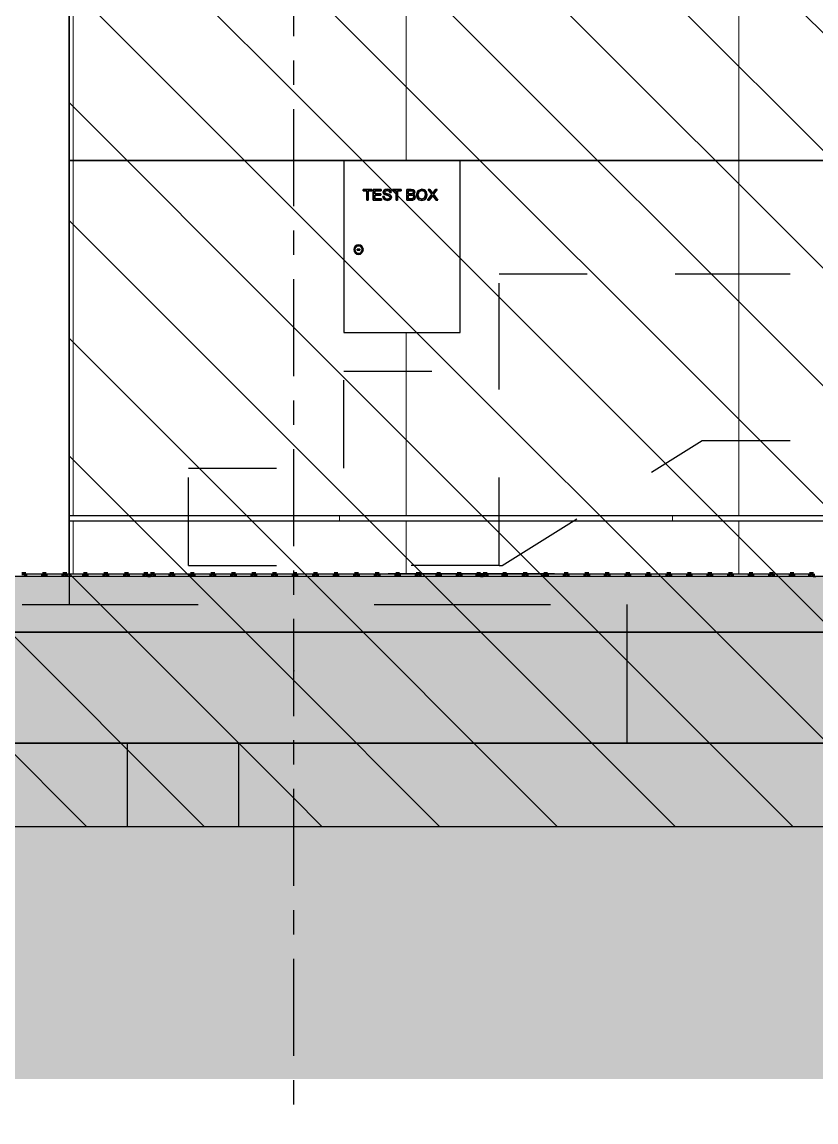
# Model space of a CAD drawing. Header units: millimetres. Extents: x -4391136 to -1798569, y -886572 to -291056.
# Drawn here: x -2422297 to -2420866, y -395573 to -393591 of the extents above; entities that cross this region are included whole.
import ezdxf
from ezdxf.enums import TextEntityAlignment as Align

# ---------------------------------------------------------------- set-up
doc = ezdxf.new("R2010")
doc.units = ezdxf.units.MM
doc.set_wipeout_variables(frame=1)
for name, pattern in [('CENTER', [50.8, 31.75, -6.35, 6.35, -6.35]), ('TA_GL_000.70000', [1.925, 0.7, -0.175, 0.175, -0.175, 0.7]), ('Xref-E1-E4$0$E1_Ent2-CRD$0$Dash', [635, 317.5, -317.5]), ('Xref-E1-E4$0$E1_Ent2-CRD$0$Dash 1_16_', [317.5, 158.75, -158.75])]:
    doc.linetypes.add(name, pattern=pattern)
for name, color, linetype in [('000 - 0_SYM_DWG_GRID-BUBBLE_MAIN_COLOR_1', 7, 'Continuous'), ('000 - 0_SYM_DWG_GRIDLINE_MAIN_COLOR_251', 7, 'Continuous'), ('000 - CONCRETE_COL_CUT_COLOR_1', 7, 'Continuous'), ('000 - CONCRETE_COL_CUT_COLOR_3', 7, 'Continuous'), ('000 - CONCRETE_COL_CUT_COLOR_5', 7, 'Continuous'), ('000 - CONCRETE_COL_HATCH_', 7, 'Continuous'), ('000 - CONCRETE_COL_WIPEOUT_', 7, 'Continuous'), ('000 - CONCRETE_EX_BUILDING_MAIN_COLOR_1', 7, 'Continuous'), ('000 - GRID', 7, 'CENTER'), ('Xref-E1-E4$0$E1_Ent2-CRD$0$_Hatch', 7, 'Continuous'), ('Xref-E1-E4$0$E1_Ent2-CRD$0$A-200-M_WALL_EXT', 7, 'Continuous'), ('Xref-E1-E4$0$E1_Ent2-CRD$0$A-200-MH_WALL', 7, 'Xref-E1-E4$0$E1_Ent2-CRD$0$Dash'), ('Xref-E1-E4$0$E1_Ent2-CRD$0$A-230-MH_FLOOR', 7, 'Xref-E1-E4$0$E1_Ent2-CRD$0$Dash'), ('Xref-E1-E4$0$E1_Ent2-CRD$0$A-242-MH_STAIR', 7, 'Xref-E1-E4$0$E1_Ent2-CRD$0$Dash 1_16_')]:
    doc.layers.add(name, color=color, linetype=linetype)
doc.styles.add('Arial', font='arial.ttf', dxfattribs={"height": 1500})
doc.styles.add('TA', font='', dxfattribs={"height": 4.5})
doc.styles.get('TA').set_extended_font_data('Cordia New')
pattern_1 = [(135, (40260.43, -101250), (-106.06602, -106.06602), [])]

# ---------------------------------------------------------------- blocks, each defined once
blk = doc.blocks.new('W-1-PP17-ENT2_REV00_20260528-110925_ELEVATION_1_')
at = {"layer": 'Xref-E1-E4$0$E1_Ent2-CRD$0$_Hatch', "lineweight": -3}
h = blk.add_hatch(dxfattribs=at)
h.set_pattern_fill('FP_2', style=0, pattern_type=2)
h.set_pattern_definition(pattern_1)
h.paths.add_polyline_path([(-5462.5, 101190), (-5332.5, 101190), (-5300, 101190), (-5302.4, 102290), (-5705, 102290), (-5705, 101190), (-5666.2, 101190)])
h = blk.add_hatch(dxfattribs=at)
h.set_pattern_fill('FP_2', style=0, pattern_type=2)
h.set_pattern_definition(pattern_1)
h.paths.add_polyline_path([(-5302.4, 100790), (-2790, 100790), (-2790, 102290), (-5302.4, 102290)])
h = blk.add_hatch(dxfattribs=at)
h.set_pattern_fill('FP_2', style=0, pattern_type=2)
h.set_pattern_definition(pattern_1)
h.paths.add_polyline_path([(-5302.4, 100790), (-2790, 100790), (-2790, 102290), (-5302.4, 102290)])
h = blk.add_hatch(dxfattribs=at)
h.set_pattern_fill('FP_2', style=0, pattern_type=2)
h.set_pattern_definition(pattern_1)
h.paths.add_polyline_path([(-7040, 100790), (-5300, 100790), (-5300, 101190), (-7040, 101190)])
at = {"color": 7}
blk.add_line((-11047.4, 100790), (447.4, 100790), dxfattribs=at)
at = {"layer": 'Xref-E1-E4$0$E1_Ent2-CRD$0$A-200-M_WALL_EXT', "color": 7, "lineweight": -3}
blk.add_line((-5705, 102290), (-5705, 101190), dxfattribs=at)
at = {"layer": 'Xref-E1-E4$0$E1_Ent2-CRD$0$A-200-MH_WALL', "color": 7, "lineweight": -3}
for p, q in [((-5600, 100790), (-5600, 100940)), ((-5600, 100940), (-5400, 100940)), ((-5400, 100940), (-5400, 100790))]:
    blk.add_line(p, q, dxfattribs=at)
at = {"layer": 'Xref-E1-E4$0$E1_Ent2-CRD$0$A-230-MH_FLOOR', "color": 7, "lineweight": -3}
for p, q in [((-5789.9, 101190), (-4700, 101190)), ((-4700, 101190), (-4700, 100940)), ((-4700, 100940), (-6940, 100940))]:
    blk.add_line(p, q, dxfattribs=at)
at = {"layer": 'Xref-E1-E4$0$E1_Ent2-CRD$0$A-242-MH_STAIR', "color": 7, "lineweight": -3}
for p, q in [((-4930, 101785.5), (-4563.9, 101785.5)), ((-4930, 101610.4), (-4930, 101785.5)), ((-4563.9, 101785.5), (-3300, 101785.5)), ((-5210, 101435.2), (-5210, 101610.4)), ((-5210, 101610.4), (-4930, 101610.4)), ((-4930, 101260), (-4930, 101610.4)), ((-4930, 101260), (-4930, 101610.4)), ((-4924.4, 101260), (-4563.9, 101485.5)), ((-4563.9, 101485.5), (-3300, 101485.5)), ((-5490, 101435.2), (-5210, 101435.2)), ((-5490, 101260), (-5490, 101435.2)), ((-5490, 101260), (-5210, 101260)), ((-4930, 101260), (-5210, 101260)), ((-4930, 101260), (-4924.4, 101260))]:
    blk.add_line(p, q, dxfattribs=at)
blk = doc.blocks.new('*U2079')
at = {"layer": '000 - 0_SYM_DWG_GRIDLINE_MAIN_COLOR_251', "color": 7, "linetype": 'ByBlock', "ltscale": 5}
blk.add_line((20, 0), (-295.4, 0), dxfattribs=at)
at = {"layer": '000 - 0_SYM_DWG_GRIDLINE_MAIN_COLOR_251', "color": 7}
blk.add_point((0, 0), dxfattribs=at)
at = {"color": 7, "style": 'TA', "flags": 1}
blk.add_attdef('LOCATION', (6, -6), '', height=4.5, rotation=270, dxfattribs=at)
at = {"layer": '000 - 0_SYM_DWG_GRID-BUBBLE_MAIN_COLOR_1', "color": 7, "style": 'Arial'}
blk.add_attdef('GRID-HEAD', text='', height=4, rotation=90, dxfattribs=at).set_placement((41.25, 0), align=Align.MIDDLE_CENTER)
blk = doc.blocks.new('W-1-PP17-ENT2_REV00_20260528-110925_ELEVATION_1_DIMS')
at = {"layer": '000 - GRID', "color": 7, "linetype": 'TA_GL_000.70000', "xscale": 50.00000000000038, "yscale": 50.00000000000038, "zscale": 50.00000000000038, "rotation": 270}
blk.add_blockref('*U2079', (-5300, 101070), dxfattribs=at)
blk = doc.blocks.new('*U1924')
at = {"layer": '000 - CONCRETE_COL_HATCH_'}
h = blk.add_hatch(dxfattribs=at)
h.set_pattern_fill('ANSI31', scale=0.25)
h.set_pattern_definition([(45, (28634.84066, -848406.8257), (-0.5612660076, 0.5612660076), [])])
h.paths.add_polyline_path([(0, 0), (14317.4, 0), (14317.4, 100), (0, 100), (0, 25)])
at = {"layer": '000 - CONCRETE_COL_CUT_COLOR_1', "color": 7}
blk.add_lwpolyline([(0, 0), (14317.4, 0), (14317.4, 100), (0, 100)], dxfattribs=at)
blk = doc.blocks.new('*U1921')
at = {"layer": '000 - CONCRETE_COL_HATCH_'}
h = blk.add_hatch(dxfattribs=at)
h.set_pattern_fill('AR-CONC', scale=0.04)
h.set_pattern_definition([(50, (748912.543, -850106.8257), (7.28738676, -0.63756342), [0.762, -8.382]), (355, (748912.543, -850106.826), (-1.409736857, 7.64227381), [0.6096, -6.705623367]), (100.4514447, (748913.15, -850106.879), (5.877649884, 7.004710076), [0.64760035, -7.123609784]), (46.1842, (748912.543, -850104.794), (10.843161636, -1.68169312), [1.143, -12.573]), (96.6355576, (748913.446, -850104.934), (9.49616536, 9.89704498), [0.97140093, -10.68542433]), (351.1841512, (748912.543, -850104.794), (9.49616536, 9.89704498), [0.91439868, -10.05838928]), (21, (748913.559, -850105.3017), (6.06457565, -4.090607927), [0.762, -8.382]), (326, (748913.559, -850105.302), (2.472081134, 7.367518645), [0.6096, -6.7056]), (71.451445, (748914.064, -850105.6426), (8.53665677, 3.276910755), [0.64760035, -7.123597504]), (37.5, (748912.5429, -850106.8257), (0.12354413, 3.382201555), [0, -6.62432, 0, -6.8072, 0, -6.731]), (7.5, (748912.543, -850106.8257), (2.6727865, 4.007222993), [0, -3.88112, 0, -6.47192, 0, -2.5654]), (327.5, (748910.2772, -850106.8257), (5.423623807, -0.22914976), [0, -2.54, 0, -7.9248, 0, -10.5156]), (317.5, (748909.261, -850106.8257), (5.925167255, 1.017059641), [0, -3.302, 0, -5.26288, 0, -7.4676])])
h.paths.add_polyline_path([(0, 0), (0, -200), (16280.7, -200), (16280.7, 0)])
at = {"layer": '000 - CONCRETE_COL_CUT_COLOR_1', "color": 7, "lineweight": -2}
for points in [[(0, -200), (16280.7, -200)], [(16280.7, 0), (0, 0)]]:
    blk.add_lwpolyline(points, dxfattribs=at)
blk = doc.blocks.new('Earth Pit - Earth Pit-V44-ENTRANCE 2 - ENLARGE ELEVATION 1')
at = {"layer": '000 - CONCRETE_EX_BUILDING_MAIN_COLOR_1', "color": 7}
for p, q in [((2735312.7, 101245), (2735012.7, 101245)), ((2735012.7, 101245), (2735312.7, 101245))]:
    blk.add_line(p, q, dxfattribs=at)
blk = doc.blocks.new('ACM_TEST BOX - test box-V66-ENTRANCE 2 - ENLARGE ELEVATION 1')
at = {"layer": '000 - CONCRETE_EX_BUILDING_MAIN_COLOR_1', "color": 7}
for p, q in [((2735142.7, 101990), (2734932.7, 101990)), ((2734932.7, 101990), (2734932.7, 101680)), ((2734932.7, 101990), (2735142.7, 101990)), ((2735142.7, 101680), (2735142.7, 101990)), ((2734983.2, 101938), (2734967.8, 101938)), ((2734967.8, 101938), (2734967.8, 101935.5)), ((2734967.8, 101935.5), (2734967.8, 101938)), ((2734967.8, 101938), (2734983.2, 101938)), ((2734983.2, 101935.5), (2734983.2, 101938)), ((2734983.2, 101938), (2734983.2, 101935.5)), ((2735000.1, 101938), (2734986, 101938)), ((2734986, 101938), (2734986, 101918.3)), ((2734986, 101918.3), (2734986, 101938)), ((2734986, 101938), (2735000.1, 101938)), ((2735000.1, 101935.5), (2735000.1, 101938)), ((2735000.1, 101938), (2735000.1, 101935.5)), ((2735007.2, 101937.6), (2735004.7, 101935.7)), ((2735004.7, 101935.7), (2735007.2, 101937.6)), ((2735010.8, 101938.3), (2735007.2, 101937.6)), ((2735007.2, 101937.6), (2735010.8, 101938.3)), ((2735007.4, 101935), (2735010.9, 101935.8)), ((2735010.9, 101935.8), (2735007.4, 101935)), ((2735014.7, 101937.6), (2735010.8, 101938.3)), ((2735010.8, 101938.3), (2735014.7, 101937.6)), ((2735010.9, 101935.8), (2735014.4, 101935)), ((2735014.4, 101935), (2735010.9, 101935.8)), ((2735017.3, 101935.5), (2735014.7, 101937.6)), ((2735014.7, 101937.6), (2735017.3, 101935.5)), ((2735036.1, 101938), (2735020.8, 101938)), ((2735020.8, 101938), (2735020.8, 101935.5)), ((2735020.8, 101935.5), (2735020.8, 101938)), ((2735020.8, 101938), (2735036.1, 101938)), ((2735036.1, 101935.5), (2735036.1, 101938)), ((2735036.1, 101938), (2735036.1, 101935.5)), ((2735054.1, 101938), (2735046.6, 101938)), ((2735046.6, 101938), (2735046.6, 101918.3)), ((2735046.6, 101918.3), (2735046.6, 101938)), ((2735046.6, 101938), (2735054.1, 101938)), ((2735057.8, 101937.4), (2735054.1, 101938)), ((2735054.1, 101938), (2735057.8, 101937.4)), ((2735060, 101935.6), (2735057.8, 101937.4)), ((2735057.8, 101937.4), (2735060, 101935.6)), ((2735073.2, 101938.3), (2735066.5, 101935.5)), ((2735066.5, 101935.5), (2735073.2, 101938.3)), ((2735068.4, 101934), (2735073.2, 101935.8)), ((2735073.2, 101935.8), (2735068.4, 101934)), ((2735078.1, 101937), (2735073.2, 101938.3)), ((2735073.2, 101938.3), (2735078.1, 101937)), ((2735073.2, 101935.8), (2735076.9, 101934.9)), ((2735076.9, 101934.9), (2735073.2, 101935.8)), ((2735081.5, 101933.4), (2735078.1, 101937)), ((2735078.1, 101937), (2735081.5, 101933.4)), ((2735088, 101938), (2735085.1, 101938)), ((2735085.1, 101938), (2735091.4, 101929)), ((2735091.4, 101929), (2735085.1, 101938)), ((2735085.1, 101938), (2735088, 101938)), ((2735091.6, 101932.9), (2735088, 101938)), ((2735088, 101938), (2735091.6, 101932.9)), ((2735097.8, 101938), (2735094.2, 101933)), ((2735094.2, 101933), (2735097.8, 101938)), ((2735094.4, 101929), (2735100.8, 101938)), ((2735100.8, 101938), (2735094.4, 101929)), ((2735100.8, 101938), (2735097.8, 101938)), ((2735097.8, 101938), (2735100.8, 101938)), ((2734967.8, 101935.5), (2734974.3, 101935.5)), ((2734974.3, 101935.5), (2734967.8, 101935.5)), ((2734974.3, 101935.5), (2734974.3, 101918.3)), ((2734974.3, 101918.3), (2734974.3, 101935.5)), ((2734974.3, 101918.3), (2734976.8, 101918.3)), ((2734976.8, 101918.3), (2734974.8, 101918.3)), ((2734976.8, 101918.3), (2734976.8, 101935.5)), ((2734976.8, 101935.5), (2734983.2, 101935.5)), ((2734983.2, 101935.5), (2734976.8, 101935.5)), ((2734976.8, 101935.5), (2734976.8, 101918.3)), ((2734986, 101918.3), (2735000.5, 101918.3)), ((2735000.5, 101918.3), (2734986, 101918.3)), ((2734988.5, 101929.7), (2734988.5, 101935.5)), ((2734988.5, 101935.5), (2735000.1, 101935.5)), ((2735000.1, 101935.5), (2734988.5, 101935.5)), ((2734988.5, 101935.5), (2734988.5, 101929.7)), ((2734999.5, 101929.7), (2734988.5, 101929.7)), ((2734988.5, 101929.7), (2734999.5, 101929.7)), ((2734988.5, 101920.8), (2734988.5, 101927.2)), ((2734988.5, 101927.2), (2734999.5, 101927.2)), ((2734999.5, 101927.2), (2734988.5, 101927.2)), ((2734988.5, 101927.2), (2734988.5, 101920.8)), ((2735000.5, 101920.8), (2734988.5, 101920.8)), ((2734988.5, 101920.8), (2735000.5, 101920.8)), ((2734999.5, 101927.2), (2734999.5, 101929.7)), ((2734999.5, 101929.7), (2734999.5, 101927.2)), ((2735000.5, 101918.3), (2735000.5, 101920.8)), ((2735000.5, 101920.8), (2735000.5, 101918.3)), ((2735003.2, 101925.1), (2735004.3, 101921.3)), ((2735005.7, 101925.1), (2735003.2, 101925.1)), ((2735003.2, 101925.1), (2735005.7, 101925.1)), ((2735004.3, 101921.3), (2735003.2, 101925.1)), ((2735004.7, 101935.7), (2735003.8, 101932.9)), ((2735003.8, 101932.9), (2735004.7, 101935.7)), ((2735003.8, 101932.9), (2735004.5, 101930.4)), ((2735004.5, 101930.4), (2735003.8, 101932.9)), ((2735004.3, 101921.3), (2735007.1, 101918.8)), ((2735007.1, 101918.8), (2735004.3, 101921.3)), ((2735004.5, 101930.4), (2735006.6, 101928.6)), ((2735006.6, 101928.6), (2735004.5, 101930.4)), ((2735006.5, 101922.6), (2735005.7, 101925.1)), ((2735005.7, 101925.1), (2735006.5, 101922.6)), ((2735006.3, 101932.9), (2735007.4, 101935)), ((2735007.4, 101935), (2735006.3, 101932.9)), ((2735007.1, 101931.2), (2735006.3, 101932.9)), ((2735006.3, 101932.9), (2735007.1, 101931.2)), ((2735008.4, 101921), (2735006.5, 101922.6)), ((2735006.5, 101922.6), (2735008.4, 101921)), ((2735006.6, 101928.6), (2735010.5, 101927.4)), ((2735010.5, 101927.4), (2735006.6, 101928.6)), ((2735011.1, 101929.9), (2735007.1, 101931.2)), ((2735007.1, 101931.2), (2735011.1, 101929.9)), ((2735007.1, 101918.8), (2735011.5, 101918)), ((2735011.5, 101918), (2735007.1, 101918.8)), ((2735011.4, 101920.4), (2735008.4, 101921)), ((2735008.4, 101921), (2735011.4, 101920.4)), ((2735010.5, 101927.4), (2735014.1, 101926.4)), ((2735014.1, 101926.4), (2735010.5, 101927.4)), ((2735015.5, 101928.6), (2735011.1, 101929.9)), ((2735011.1, 101929.9), (2735015.5, 101928.6)), ((2735013.9, 101920.9), (2735011.4, 101920.4)), ((2735011.4, 101920.4), (2735013.9, 101920.9)), ((2735011.5, 101918), (2735015.2, 101918.8)), ((2735015.2, 101918.8), (2735011.5, 101918)), ((2735015.6, 101922.1), (2735013.9, 101920.9)), ((2735013.9, 101920.9), (2735015.6, 101922.1)), ((2735014.1, 101926.4), (2735015.7, 101925.3)), ((2735015.7, 101925.3), (2735014.1, 101926.4)), ((2735014.4, 101935), (2735015.8, 101932.4)), ((2735015.8, 101932.4), (2735014.4, 101935)), ((2735015.2, 101918.8), (2735017.7, 101920.9)), ((2735017.7, 101920.9), (2735015.2, 101918.8)), ((2735017.8, 101926.6), (2735015.5, 101928.6)), ((2735015.5, 101928.6), (2735017.8, 101926.6)), ((2735016.1, 101923.8), (2735015.6, 101922.1)), ((2735015.6, 101922.1), (2735016.1, 101923.8)), ((2735015.7, 101925.3), (2735016.1, 101923.8)), ((2735016.1, 101923.8), (2735015.7, 101925.3)), ((2735015.8, 101932.4), (2735018.3, 101932.4)), ((2735018.3, 101932.4), (2735015.8, 101932.4)), ((2735018.3, 101932.4), (2735017.3, 101935.5)), ((2735017.3, 101935.5), (2735018.3, 101932.4)), ((2735017.7, 101920.9), (2735018.6, 101923.8)), ((2735018.6, 101923.8), (2735017.7, 101920.9)), ((2735018.6, 101923.8), (2735017.8, 101926.6)), ((2735017.8, 101926.6), (2735018.6, 101923.8)), ((2735020.8, 101935.5), (2735027.2, 101935.5)), ((2735027.2, 101935.5), (2735020.8, 101935.5)), ((2735027.2, 101935.5), (2735027.2, 101918.3)), ((2735027.2, 101918.3), (2735027.2, 101935.5)), ((2735027.2, 101918.3), (2735029.7, 101918.3)), ((2735029.7, 101918.3), (2735027.2, 101918.3)), ((2735029.7, 101918.3), (2735029.7, 101935.5)), ((2735029.7, 101935.5), (2735036.1, 101935.5)), ((2735036.1, 101935.5), (2735029.7, 101935.5)), ((2735029.7, 101935.5), (2735029.7, 101918.3)), ((2735046.6, 101918.3), (2735054.1, 101918.3)), ((2735054.1, 101918.3), (2735046.6, 101918.3)), ((2735049.1, 101930), (2735049.1, 101935.5)), ((2735049.1, 101935.5), (2735053.2, 101935.5)), ((2735053.2, 101935.5), (2735049.1, 101935.5)), ((2735049.1, 101935.5), (2735049.1, 101930)), ((2735053.6, 101930), (2735049.1, 101930)), ((2735049.1, 101930), (2735053.6, 101930)), ((2735049.1, 101920.8), (2735049.1, 101927.5)), ((2735049.1, 101927.5), (2735053.9, 101927.5)), ((2735053.9, 101927.5), (2735049.1, 101927.5)), ((2735049.1, 101927.5), (2735049.1, 101920.8)), ((2735054.1, 101920.8), (2735049.1, 101920.8)), ((2735049.1, 101920.8), (2735054.1, 101920.8)), ((2735053.2, 101935.5), (2735056.4, 101935.3)), ((2735056.4, 101935.3), (2735053.2, 101935.5)), ((2735056.2, 101930.2), (2735053.6, 101930)), ((2735053.6, 101930), (2735056.2, 101930.2)), ((2735053.9, 101927.5), (2735056.9, 101927.2)), ((2735056.9, 101927.2), (2735053.9, 101927.5)), ((2735055.9, 101920.9), (2735054.1, 101920.8)), ((2735054.1, 101920.8), (2735055.9, 101920.9)), ((2735054.1, 101918.3), (2735057.2, 101918.6)), ((2735057.2, 101918.6), (2735054.1, 101918.3)), ((2735057.5, 101921.4), (2735055.9, 101920.9)), ((2735055.9, 101920.9), (2735057.5, 101921.4)), ((2735057.8, 101931.1), (2735056.2, 101930.2)), ((2735056.2, 101930.2), (2735057.8, 101931.1)), ((2735056.4, 101935.3), (2735057.8, 101934.3)), ((2735057.8, 101934.3), (2735056.4, 101935.3)), ((2735056.9, 101927.2), (2735058.4, 101926.1)), ((2735058.4, 101926.1), (2735056.9, 101927.2)), ((2735057.2, 101918.6), (2735059.4, 101919.6)), ((2735059.4, 101919.6), (2735057.2, 101918.6)), ((2735058.9, 101924.1), (2735057.5, 101921.4)), ((2735057.5, 101921.4), (2735058.9, 101924.1)), ((2735057.8, 101934.3), (2735058.3, 101932.7)), ((2735058.3, 101932.7), (2735057.8, 101934.3)), ((2735058.3, 101932.7), (2735057.8, 101931.1)), ((2735057.8, 101931.1), (2735058.3, 101932.7)), ((2735058.1, 101929.1), (2735060.1, 101930.8)), ((2735060.1, 101930.8), (2735058.1, 101929.1)), ((2735060.5, 101927.2), (2735058.1, 101929.1)), ((2735058.1, 101929.1), (2735060.5, 101927.2)), ((2735058.4, 101926.1), (2735058.9, 101924.1)), ((2735058.9, 101924.1), (2735058.4, 101926.1)), ((2735059.4, 101919.6), (2735060.8, 101921.5)), ((2735060.8, 101921.5), (2735059.4, 101919.6)), ((2735060.8, 101933.1), (2735060, 101935.6)), ((2735060, 101935.6), (2735060.8, 101933.1)), ((2735060.1, 101930.8), (2735060.8, 101933.1)), ((2735060.8, 101933.1), (2735060.1, 101930.8)), ((2735061.4, 101924.2), (2735060.5, 101927.2)), ((2735060.5, 101927.2), (2735061.4, 101924.2)), ((2735060.8, 101921.5), (2735061.4, 101924.2)), ((2735061.4, 101924.2), (2735060.8, 101921.5)), ((2735066.5, 101935.5), (2735063.8, 101927.9)), ((2735063.8, 101927.9), (2735066.5, 101935.5)), ((2735063.8, 101927.9), (2735065, 101923)), ((2735065, 101923), (2735063.8, 101927.9)), ((2735065, 101923), (2735068.3, 101919.3)), ((2735068.3, 101919.3), (2735065, 101923)), ((2735066.3, 101927.9), (2735068.4, 101934)), ((2735068.4, 101934), (2735066.3, 101927.9)), ((2735068.3, 101922.4), (2735066.3, 101927.9)), ((2735066.3, 101927.9), (2735068.3, 101922.4)), ((2735073.2, 101920.4), (2735068.3, 101922.4)), ((2735068.3, 101922.4), (2735073.2, 101920.4)), ((2735068.3, 101919.3), (2735073.2, 101918)), ((2735073.2, 101918), (2735068.3, 101919.3)), ((2735078.2, 101922.4), (2735073.2, 101920.4)), ((2735073.2, 101920.4), (2735078.2, 101922.4)), ((2735073.2, 101918), (2735078, 101919.2)), ((2735078, 101919.2), (2735073.2, 101918)), ((2735076.9, 101934.9), (2735079.3, 101932.2)), ((2735079.3, 101932.2), (2735076.9, 101934.9)), ((2735078, 101919.2), (2735081.4, 101922.8)), ((2735081.4, 101922.8), (2735078, 101919.2)), ((2735080.1, 101928.1), (2735078.2, 101922.4)), ((2735078.2, 101922.4), (2735080.1, 101928.1)), ((2735079.3, 101932.2), (2735080.1, 101928.1)), ((2735080.1, 101928.1), (2735079.3, 101932.2)), ((2735081.4, 101922.8), (2735082.6, 101928.1)), ((2735082.6, 101928.1), (2735081.4, 101922.8)), ((2735082.6, 101928.1), (2735081.5, 101933.4)), ((2735081.5, 101933.4), (2735082.6, 101928.1)), ((2735091.4, 101929), (2735083.8, 101918.3)), ((2735083.8, 101918.3), (2735091.4, 101929)), ((2735083.8, 101918.3), (2735086.8, 101918.3)), ((2735086.8, 101918.3), (2735083.8, 101918.3)), ((2735086.8, 101918.3), (2735091.8, 101925.3)), ((2735091.8, 101925.3), (2735086.8, 101918.3)), ((2735092.8, 101931), (2735091.6, 101932.9)), ((2735091.6, 101932.9), (2735092.8, 101931)), ((2735091.8, 101925.3), (2735092.9, 101926.9)), ((2735092.9, 101926.9), (2735091.8, 101925.3)), ((2735094.2, 101933), (2735092.8, 101931)), ((2735092.8, 101931), (2735094.2, 101933)), ((2735092.9, 101926.9), (2735094, 101925.4)), ((2735094, 101925.4), (2735092.9, 101926.9)), ((2735094, 101925.4), (2735099, 101918.3)), ((2735099, 101918.3), (2735094, 101925.4)), ((2735102, 101918.3), (2735094.4, 101929)), ((2735094.4, 101929), (2735102, 101918.3)), ((2735099, 101918.3), (2735102, 101918.3)), ((2735102, 101918.3), (2735099, 101918.3)), ((2734956.9, 101828.5), (2734956.9, 101830)), ((2734956.9, 101830), (2734961.9, 101830)), ((2734961.9, 101830), (2734956.9, 101830)), ((2734956.9, 101830), (2734956.9, 101828.5)), ((2734961.9, 101828.5), (2734956.9, 101828.5)), ((2734956.9, 101828.5), (2734961.9, 101828.5)), ((2734961.9, 101830), (2734961.9, 101828.5)), ((2734961.9, 101828.5), (2734961.9, 101830)), ((2734932.7, 101680), (2735142.7, 101680))]:
    blk.add_line(p, q, dxfattribs=at)
for radius, start, end in [(8.51, 0, 180), (8.51, 0, 180), (7.56, 0, 180), (7.56, 0, 180), (8.51, 180, 0), (8.51, 180, 0), (7.56, 180, 0), (7.56, 180, 0), (6.56, 0, 180), (6.56, 0, 180), (6.56, 180, 0), (6.56, 180, 0)]:
    blk.add_arc((2734959.5, 101829.3), radius, start, end, dxfattribs=at)
blk = doc.blocks.new('DPA_Drainage Gutter_Landscape PP17_REV B - DPA_Drainage Gutter_Landscape PP17_REV B-36085779-ENTRANCE 2 - ENLARGE ELEVATION 1')
at = {"layer": '000 - CONCRETE_EX_BUILDING_MAIN_COLOR_1', "color": 7, "lineweight": 70}
for p, q in [((2734359.5, 101245), (2734352.5, 101245)), ((2734359.5, 101240), (2734359.5, 101245)), ((2734396.5, 101245), (2734389.5, 101245)), ((2734389.5, 101245), (2734389.5, 101240)), ((2734396.5, 101240), (2734396.5, 101245)), ((2734433.5, 101245), (2734426.5, 101245)), ((2734426.5, 101245), (2734426.5, 101240)), ((2734433.5, 101240), (2734433.5, 101245)), ((2734470.5, 101245), (2734463.5, 101245)), ((2734463.5, 101245), (2734463.5, 101240)), ((2734470.5, 101240), (2734470.5, 101245)), ((2734507.5, 101245), (2734500.5, 101245)), ((2734500.5, 101245), (2734500.5, 101240)), ((2734507.5, 101240), (2734507.5, 101245)), ((2734544.5, 101245), (2734537.5, 101245)), ((2734537.5, 101245), (2734537.5, 101240)), ((2734544.5, 101240), (2734544.5, 101245)), ((2734579.5, 101245), (2734572.5, 101245)), ((2734572.5, 101245), (2734572.5, 101240)), ((2734579.5, 101240), (2734579.5, 101245)), ((2734591.3, 101245), (2734584.3, 101245)), ((2734584.3, 101245), (2734584.3, 101240)), ((2734591.3, 101240), (2734591.3, 101245)), ((2734626.3, 101245), (2734619.3, 101245)), ((2734619.3, 101245), (2734619.3, 101240)), ((2734626.3, 101240), (2734626.3, 101245)), ((2734663.3, 101245), (2734656.3, 101245)), ((2734656.3, 101245), (2734656.3, 101240)), ((2734663.3, 101240), (2734663.3, 101245)), ((2734700.3, 101245), (2734693.3, 101245)), ((2734693.3, 101245), (2734693.3, 101240)), ((2734700.3, 101240), (2734700.3, 101245)), ((2734737.3, 101245), (2734730.3, 101245)), ((2734730.3, 101245), (2734730.3, 101240)), ((2734737.3, 101240), (2734737.3, 101245)), ((2734774.3, 101245), (2734767.3, 101245)), ((2734767.3, 101245), (2734767.3, 101240)), ((2734774.3, 101240), (2734774.3, 101245)), ((2734811.3, 101245), (2734804.3, 101245)), ((2734804.3, 101245), (2734804.3, 101240)), ((2734811.3, 101240), (2734811.3, 101245)), ((2734848.3, 101245), (2734841.3, 101245)), ((2734841.3, 101245), (2734841.3, 101240)), ((2734848.3, 101240), (2734848.3, 101245)), ((2734885.3, 101245), (2734878.3, 101245)), ((2734878.3, 101245), (2734878.3, 101240)), ((2734885.3, 101240), (2734885.3, 101245)), ((2734922.3, 101245), (2734915.3, 101245)), ((2734915.3, 101245), (2734915.3, 101240)), ((2734922.3, 101240), (2734922.3, 101245)), ((2734959.3, 101245), (2734952.3, 101245)), ((2734952.3, 101245), (2734952.3, 101240)), ((2734959.3, 101240), (2734959.3, 101245)), ((2734996.3, 101245), (2734989.3, 101245)), ((2734989.3, 101245), (2734989.3, 101240)), ((2734996.3, 101240), (2734996.3, 101245)), ((2735033.3, 101245), (2735026.3, 101245)), ((2735026.3, 101245), (2735026.3, 101240)), ((2735033.3, 101240), (2735033.3, 101245)), ((2735070.3, 101245), (2735063.3, 101245)), ((2735063.3, 101245), (2735063.3, 101240)), ((2735070.3, 101240), (2735070.3, 101245)), ((2735107.3, 101245), (2735100.3, 101245)), ((2735100.3, 101245), (2735100.3, 101240)), ((2735107.3, 101240), (2735107.3, 101245)), ((2735144.3, 101245), (2735137.3, 101245)), ((2735137.3, 101245), (2735137.3, 101240)), ((2735144.3, 101240), (2735144.3, 101245)), ((2735179.3, 101245), (2735172.3, 101245)), ((2735172.3, 101245), (2735172.3, 101240)), ((2735179.3, 101240), (2735179.3, 101245)), ((2735191.2, 101245), (2735184.2, 101245)), ((2735184.2, 101245), (2735184.2, 101240)), ((2735191.2, 101240), (2735191.2, 101245)), ((2735226.2, 101245), (2735219.2, 101245)), ((2735219.2, 101245), (2735219.2, 101240)), ((2735226.2, 101240), (2735226.2, 101245)), ((2735263.2, 101245), (2735256.2, 101245)), ((2735256.2, 101245), (2735256.2, 101240)), ((2735263.2, 101240), (2735263.2, 101245)), ((2735300.2, 101245), (2735293.2, 101245)), ((2735293.2, 101245), (2735293.2, 101240)), ((2735300.2, 101240), (2735300.2, 101245)), ((2735337.2, 101245), (2735330.2, 101245)), ((2735330.2, 101245), (2735330.2, 101240)), ((2735337.2, 101240), (2735337.2, 101245)), ((2735374.2, 101245), (2735367.2, 101245)), ((2735367.2, 101245), (2735367.2, 101240)), ((2735374.2, 101240), (2735374.2, 101245)), ((2735411.2, 101245), (2735404.2, 101245)), ((2735404.2, 101245), (2735404.2, 101240)), ((2735411.2, 101240), (2735411.2, 101245)), ((2735448.2, 101245), (2735441.2, 101245)), ((2735441.2, 101245), (2735441.2, 101240)), ((2735448.2, 101240), (2735448.2, 101245)), ((2735485.2, 101245), (2735478.2, 101245)), ((2735478.2, 101245), (2735478.2, 101240)), ((2735485.2, 101240), (2735485.2, 101245)), ((2735522.2, 101245), (2735515.2, 101245)), ((2735515.2, 101245), (2735515.2, 101240)), ((2735522.2, 101240), (2735522.2, 101245)), ((2735559.2, 101245), (2735552.2, 101245)), ((2735552.2, 101245), (2735552.2, 101240)), ((2735559.2, 101240), (2735559.2, 101245)), ((2735596.2, 101245), (2735589.2, 101245)), ((2735589.2, 101245), (2735589.2, 101240)), ((2735596.2, 101240), (2735596.2, 101245)), ((2735633.2, 101245), (2735626.2, 101245)), ((2735626.2, 101245), (2735626.2, 101240)), ((2735633.2, 101240), (2735633.2, 101245)), ((2735670.2, 101245), (2735663.2, 101245)), ((2735663.2, 101245), (2735663.2, 101240)), ((2735670.2, 101240), (2735670.2, 101245)), ((2735707.2, 101245), (2735700.2, 101245)), ((2735700.2, 101245), (2735700.2, 101240)), ((2735707.2, 101240), (2735707.2, 101245)), ((2735744.2, 101245), (2735737.2, 101245)), ((2735737.2, 101245), (2735737.2, 101240)), ((2735744.2, 101240), (2735744.2, 101245)), ((2735779.2, 101245), (2735772.2, 101245)), ((2735772.2, 101245), (2735772.2, 101240)), ((2735779.2, 101240), (2735779.2, 101245))]:
    blk.add_line(p, q, dxfattribs=at)
at = {"layer": '000 - CONCRETE_EX_BUILDING_MAIN_COLOR_1', "color": 7}
for p, q in [((2734359.5, 101245), (2734359.5, 101240)), ((2734359.5, 101245), (2734359.5, 101240)), ((2734359.5, 101245), (2734389.5, 101245)), ((2734359.5, 101245), (2734389.5, 101245)), ((2734389.5, 101245), (2734389.5, 101240)), ((2734389.5, 101240), (2734389.5, 101245)), ((2734396.5, 101245), (2734396.5, 101240)), ((2734396.5, 101245), (2734396.5, 101240)), ((2734396.5, 101245), (2734426.5, 101245)), ((2734396.5, 101245), (2734426.5, 101245)), ((2734426.5, 101240), (2734426.5, 101245)), ((2734426.5, 101245), (2734426.5, 101240)), ((2734433.5, 101245), (2734433.5, 101240)), ((2734433.5, 101245), (2734433.5, 101240)), ((2734433.5, 101245), (2734463.5, 101245)), ((2734433.5, 101245), (2734463.5, 101245)), ((2734463.5, 101245), (2734463.5, 101240)), ((2734463.5, 101240), (2734463.5, 101245)), ((2734470.5, 101245), (2734470.5, 101240)), ((2734470.5, 101245), (2734470.5, 101240)), ((2734470.5, 101245), (2734500.5, 101245)), ((2734470.5, 101245), (2734500.5, 101245)), ((2734500.5, 101240), (2734500.5, 101245)), ((2734500.5, 101245), (2734500.5, 101240)), ((2734507.5, 101245), (2734507.5, 101240)), ((2734507.5, 101245), (2734507.5, 101240)), ((2734507.5, 101245), (2734537.5, 101245)), ((2734507.5, 101245), (2734537.5, 101245)), ((2734537.5, 101245), (2734537.5, 101240)), ((2734537.5, 101240), (2734537.5, 101245)), ((2734544.5, 101245), (2734544.5, 101240)), ((2734544.5, 101245), (2734544.5, 101240)), ((2734544.5, 101245), (2734572.5, 101245)), ((2734544.5, 101245), (2734572.5, 101245)), ((2734572.5, 101245), (2734572.5, 101240)), ((2734572.5, 101240), (2734572.5, 101245)), ((2734591.3, 101240), (2734591.3, 101245)), ((2734591.3, 101240), (2734591.3, 101245)), ((2734591.3, 101245), (2734619.3, 101245)), ((2734591.3, 101245), (2734619.3, 101245)), ((2734619.3, 101245), (2734619.3, 101240)), ((2734619.3, 101245), (2734619.3, 101240)), ((2734626.3, 101245), (2734626.3, 101240)), ((2734626.3, 101240), (2734626.3, 101245)), ((2734626.3, 101245), (2734656.3, 101245)), ((2734626.3, 101245), (2734656.3, 101245)), ((2734656.3, 101245), (2734656.3, 101240)), ((2734656.3, 101245), (2734656.3, 101240)), ((2734663.3, 101240), (2734663.3, 101245)), ((2734663.3, 101245), (2734663.3, 101240)), ((2734663.3, 101245), (2734693.3, 101245)), ((2734663.3, 101245), (2734693.3, 101245)), ((2734693.3, 101245), (2734693.3, 101240)), ((2734693.3, 101245), (2734693.3, 101240)), ((2734700.3, 101245), (2734700.3, 101240)), ((2734700.3, 101240), (2734700.3, 101245)), ((2734700.3, 101245), (2734730.3, 101245)), ((2734700.3, 101245), (2734730.3, 101245)), ((2734730.3, 101245), (2734730.3, 101240)), ((2734730.3, 101245), (2734730.3, 101240)), ((2734737.3, 101240), (2734737.3, 101245)), ((2734737.3, 101245), (2734737.3, 101240)), ((2734737.3, 101245), (2734767.3, 101245)), ((2734737.3, 101245), (2734767.3, 101245)), ((2734767.3, 101245), (2734767.3, 101240)), ((2734767.3, 101245), (2734767.3, 101240)), ((2734774.3, 101245), (2734774.3, 101240)), ((2734774.3, 101240), (2734774.3, 101245)), ((2734774.3, 101245), (2734804.3, 101245)), ((2734774.3, 101245), (2734804.3, 101245)), ((2734804.3, 101245), (2734804.3, 101240)), ((2734804.3, 101245), (2734804.3, 101240)), ((2734811.3, 101240), (2734811.3, 101245)), ((2734811.3, 101245), (2734811.3, 101240)), ((2734811.3, 101245), (2734841.3, 101245)), ((2734811.3, 101245), (2734841.3, 101245)), ((2734841.3, 101245), (2734841.3, 101240)), ((2734841.3, 101245), (2734841.3, 101240)), ((2734848.3, 101245), (2734848.3, 101240)), ((2734848.3, 101240), (2734848.3, 101245)), ((2734848.3, 101245), (2734878.3, 101245)), ((2734848.3, 101245), (2734878.3, 101245)), ((2734878.3, 101245), (2734878.3, 101240)), ((2734878.3, 101245), (2734878.3, 101240)), ((2734885.3, 101245), (2734885.3, 101240)), ((2734885.3, 101245), (2734885.3, 101240)), ((2734885.3, 101245), (2734915.3, 101245)), ((2734885.3, 101245), (2734915.3, 101245)), ((2734915.3, 101245), (2734915.3, 101240)), ((2734915.3, 101240), (2734915.3, 101245)), ((2734922.3, 101245), (2734922.3, 101240)), ((2734922.3, 101245), (2734922.3, 101240)), ((2734922.3, 101245), (2734952.3, 101245)), ((2734922.3, 101245), (2734952.3, 101245)), ((2734952.3, 101240), (2734952.3, 101245)), ((2734952.3, 101245), (2734952.3, 101240)), ((2734959.3, 101245), (2734959.3, 101240)), ((2734959.3, 101245), (2734959.3, 101240)), ((2734959.3, 101245), (2734989.3, 101245)), ((2734959.3, 101245), (2734989.3, 101245)), ((2734989.3, 101245), (2734989.3, 101240)), ((2734989.3, 101240), (2734989.3, 101245)), ((2734996.3, 101245), (2734996.3, 101240)), ((2734996.3, 101245), (2734996.3, 101240)), ((2734996.3, 101245), (2735026.3, 101245)), ((2734996.3, 101245), (2735026.3, 101245)), ((2735026.3, 101240), (2735026.3, 101245)), ((2735026.3, 101245), (2735026.3, 101240)), ((2735033.3, 101245), (2735033.3, 101240)), ((2735033.3, 101245), (2735033.3, 101240)), ((2735033.3, 101245), (2735063.3, 101245)), ((2735033.3, 101245), (2735063.3, 101245)), ((2735063.3, 101245), (2735063.3, 101240)), ((2735063.3, 101240), (2735063.3, 101245)), ((2735070.3, 101245), (2735070.3, 101240)), ((2735070.3, 101245), (2735070.3, 101240)), ((2735070.3, 101245), (2735100.3, 101245)), ((2735070.3, 101245), (2735100.3, 101245)), ((2735100.3, 101240), (2735100.3, 101245)), ((2735100.3, 101245), (2735100.3, 101240)), ((2735107.3, 101245), (2735107.3, 101240)), ((2735107.3, 101245), (2735107.3, 101240)), ((2735107.3, 101245), (2735137.3, 101245)), ((2735107.3, 101245), (2735137.3, 101245)), ((2735137.3, 101245), (2735137.3, 101240)), ((2735137.3, 101240), (2735137.3, 101245)), ((2735144.3, 101245), (2735144.3, 101240)), ((2735144.3, 101245), (2735144.3, 101240)), ((2735144.3, 101245), (2735172.3, 101245)), ((2735144.3, 101245), (2735172.3, 101245)), ((2735172.3, 101245), (2735172.3, 101240)), ((2735172.3, 101240), (2735172.3, 101245)), ((2735191.2, 101240), (2735191.2, 101245)), ((2735191.2, 101240), (2735191.2, 101245)), ((2735191.2, 101245), (2735219.2, 101245)), ((2735191.2, 101245), (2735219.2, 101245)), ((2735219.2, 101245), (2735219.2, 101240)), ((2735219.2, 101245), (2735219.2, 101240)), ((2735226.2, 101245), (2735226.2, 101240)), ((2735226.2, 101240), (2735226.2, 101245)), ((2735226.2, 101245), (2735256.2, 101245)), ((2735226.2, 101245), (2735256.2, 101245)), ((2735256.2, 101245), (2735256.2, 101240)), ((2735256.2, 101245), (2735256.2, 101240)), ((2735263.2, 101240), (2735263.2, 101245)), ((2735263.2, 101245), (2735263.2, 101240)), ((2735263.2, 101245), (2735293.2, 101245)), ((2735263.2, 101245), (2735293.2, 101245)), ((2735293.2, 101245), (2735293.2, 101240)), ((2735293.2, 101245), (2735293.2, 101240)), ((2735300.2, 101245), (2735300.2, 101240)), ((2735300.2, 101240), (2735300.2, 101245)), ((2735300.2, 101245), (2735330.2, 101245)), ((2735300.2, 101245), (2735330.2, 101245)), ((2735330.2, 101245), (2735330.2, 101240)), ((2735330.2, 101245), (2735330.2, 101240)), ((2735337.2, 101240), (2735337.2, 101245)), ((2735337.2, 101245), (2735337.2, 101240)), ((2735337.2, 101245), (2735367.2, 101245)), ((2735337.2, 101245), (2735367.2, 101245)), ((2735367.2, 101245), (2735367.2, 101240)), ((2735367.2, 101245), (2735367.2, 101240)), ((2735374.2, 101245), (2735374.2, 101240)), ((2735374.2, 101240), (2735374.2, 101245)), ((2735374.2, 101245), (2735404.2, 101245)), ((2735374.2, 101245), (2735404.2, 101245)), ((2735404.2, 101245), (2735404.2, 101240)), ((2735404.2, 101245), (2735404.2, 101240)), ((2735411.2, 101240), (2735411.2, 101245)), ((2735411.2, 101245), (2735411.2, 101240)), ((2735411.2, 101245), (2735441.2, 101245)), ((2735411.2, 101245), (2735441.2, 101245)), ((2735441.2, 101245), (2735441.2, 101240)), ((2735441.2, 101245), (2735441.2, 101240)), ((2735448.2, 101245), (2735448.2, 101240)), ((2735448.2, 101240), (2735448.2, 101245)), ((2735448.2, 101245), (2735478.2, 101245)), ((2735448.2, 101245), (2735478.2, 101245)), ((2735478.2, 101245), (2735478.2, 101240)), ((2735478.2, 101245), (2735478.2, 101240)), ((2735485.2, 101245), (2735485.2, 101240)), ((2735485.2, 101245), (2735485.2, 101240)), ((2735485.2, 101245), (2735515.2, 101245)), ((2735485.2, 101245), (2735515.2, 101245)), ((2735515.2, 101245), (2735515.2, 101240)), ((2735515.2, 101240), (2735515.2, 101245)), ((2735522.2, 101245), (2735522.2, 101240)), ((2735522.2, 101245), (2735522.2, 101240)), ((2735522.2, 101245), (2735552.2, 101245)), ((2735522.2, 101245), (2735552.2, 101245)), ((2735552.2, 101240), (2735552.2, 101245)), ((2735552.2, 101245), (2735552.2, 101240)), ((2735559.2, 101245), (2735559.2, 101240)), ((2735559.2, 101245), (2735559.2, 101240)), ((2735559.2, 101245), (2735589.2, 101245)), ((2735559.2, 101245), (2735589.2, 101245)), ((2735589.2, 101245), (2735589.2, 101240)), ((2735589.2, 101240), (2735589.2, 101245)), ((2735596.2, 101245), (2735596.2, 101240)), ((2735596.2, 101245), (2735596.2, 101240)), ((2735596.2, 101245), (2735626.2, 101245)), ((2735596.2, 101245), (2735626.2, 101245)), ((2735626.2, 101240), (2735626.2, 101245)), ((2735626.2, 101245), (2735626.2, 101240)), ((2735633.2, 101245), (2735633.2, 101240)), ((2735633.2, 101245), (2735633.2, 101240)), ((2735633.2, 101245), (2735663.2, 101245)), ((2735633.2, 101245), (2735663.2, 101245)), ((2735663.2, 101245), (2735663.2, 101240)), ((2735663.2, 101240), (2735663.2, 101245)), ((2735670.2, 101245), (2735670.2, 101240)), ((2735670.2, 101245), (2735670.2, 101240)), ((2735670.2, 101245), (2735700.2, 101245)), ((2735670.2, 101245), (2735700.2, 101245)), ((2735700.2, 101240), (2735700.2, 101245)), ((2735700.2, 101245), (2735700.2, 101240)), ((2735707.2, 101245), (2735707.2, 101240)), ((2735707.2, 101245), (2735707.2, 101240)), ((2735707.2, 101245), (2735737.2, 101245)), ((2735707.2, 101245), (2735737.2, 101245)), ((2735737.2, 101245), (2735737.2, 101240)), ((2735737.2, 101240), (2735737.2, 101245)), ((2735744.2, 101245), (2735744.2, 101240)), ((2735744.2, 101245), (2735744.2, 101240)), ((2735744.2, 101245), (2735772.2, 101245)), ((2735744.2, 101245), (2735772.2, 101245)), ((2735772.2, 101245), (2735772.2, 101240)), ((2735772.2, 101240), (2735772.2, 101245)), ((2734389.5, 101240), (2734359.5, 101240)), ((2734426.5, 101240), (2734396.5, 101240)), ((2734463.5, 101240), (2734433.5, 101240)), ((2734500.5, 101240), (2734470.5, 101240)), ((2734537.5, 101240), (2734507.5, 101240)), ((2734572.5, 101240), (2734544.5, 101240)), ((2734619.3, 101240), (2734591.3, 101240)), ((2734656.3, 101240), (2734626.3, 101240)), ((2734693.3, 101240), (2734663.3, 101240)), ((2734730.3, 101240), (2734700.3, 101240)), ((2734767.3, 101240), (2734737.3, 101240)), ((2734804.3, 101240), (2734774.3, 101240)), ((2734841.3, 101240), (2734811.3, 101240)), ((2734878.3, 101240), (2734848.3, 101240)), ((2734915.3, 101240), (2734885.3, 101240)), ((2734952.3, 101240), (2734922.3, 101240)), ((2734989.3, 101240), (2734959.3, 101240)), ((2735026.3, 101240), (2734996.3, 101240)), ((2735063.3, 101240), (2735033.3, 101240)), ((2735100.3, 101240), (2735070.3, 101240)), ((2735137.3, 101240), (2735107.3, 101240)), ((2735172.3, 101240), (2735144.3, 101240)), ((2735219.2, 101240), (2735191.2, 101240)), ((2735256.2, 101240), (2735226.2, 101240)), ((2735293.2, 101240), (2735263.2, 101240)), ((2735330.2, 101240), (2735300.2, 101240)), ((2735367.2, 101240), (2735337.2, 101240)), ((2735404.2, 101240), (2735374.2, 101240)), ((2735441.2, 101240), (2735411.2, 101240)), ((2735478.2, 101240), (2735448.2, 101240)), ((2735515.2, 101240), (2735485.2, 101240)), ((2735552.2, 101240), (2735522.2, 101240)), ((2735589.2, 101240), (2735559.2, 101240)), ((2735626.2, 101240), (2735596.2, 101240)), ((2735663.2, 101240), (2735633.2, 101240)), ((2735700.2, 101240), (2735670.2, 101240)), ((2735737.2, 101240), (2735707.2, 101240)), ((2735772.2, 101240), (2735744.2, 101240))]:
    blk.add_line(p, q, dxfattribs=at)
blk = doc.blocks.new('*U1920')
at = {"layer": '000 - CONCRETE_COL_HATCH_'}
h = blk.add_hatch(dxfattribs=at)
h.set_pattern_fill('EARTH', scale=0.5, angle=45)
h.set_pattern_definition([(45, (725009.9234, -852127.5014), (0, 4.4901280605), [3.175, -3.175]), (45, (725009.0815, -852126.6595), (0, 4.4901280605), [3.175, -3.175]), (45, (725008.2396, -852125.8176), (0, 4.4901280605), [3.175, -3.175]), (135, (725008.2396, -852125.2564), (-4.4901280605, 0), [3.175, -3.175]), (135, (725009.0815, -852124.4145), (-4.4901280605, 0), [3.175, -3.175]), (135, (725009.9234, -852123.5726), (-4.4901280605, 0), [3.175, -3.175])])
h.paths.add_polyline_path([(0, 0), (0, -605.2), (4324.6, -605.2), (4334.2, -605.2), (16280.7, -605.2), (16280.7, 0)])
blk = doc.blocks.new('W-1-PP17-ENT2_REV00_20260528-110925_ELEVATION_1_EX')
at = {"layer": '000 - CONCRETE_EX_BUILDING_MAIN_COLOR_1', "lineweight": 9}
h = blk.add_hatch(dxfattribs=at)
h.set_pattern_fill('FP_7', style=0, pattern_type=2)
h.set_pattern_definition([(90, (-5, 102290), (-600, 4e-14), [])])
h.paths.add_polyline_path([(-5705, 101990), (-100, 101990), (-100, 102290), (-5705, 102290), (-5705, 102027.4)])
h = blk.add_hatch(dxfattribs=at)
h.set_pattern_fill('FP_3', style=0, pattern_type=2)
h.set_pattern_definition([(90, (-5, 101340), (-600, 4e-14), [])])
h.paths.add_polyline_path([(-3759, 101240), (-3759, 101245), (-3164, 101245), (-3164, 101240), (-3159.1, 101240), (-3159.1, 101245), (-2564.1, 101245), (-2564.1, 101240), (-2559.3, 101240), (-2559.3, 101245), (-1964.3, 101245), (-1964.3, 101240), (-1959.5, 101240), (-1959.5, 101245), (-1364.5, 101245), (-1364.5, 101240), (-1359.7, 101240), (-1359.7, 101245), (-764.7, 101245), (-764.7, 101240), (-759.8, 101240), (-759.8, 101245), (-200, 101245), (-200, 101340), (-5705, 101340), (-5705, 101245), (-5563.2, 101245), (-5563.2, 101240), (-5558.4, 101240), (-5558.4, 101245), (-4363.6, 101245), (-4363.6, 101240), (-4358.8, 101240), (-4358.8, 101245), (-3763.8, 101245), (-3763.8, 101240)])
h.paths.add_polyline_path([(-3260.1, 101350), (-200, 101350), (-200, 101990), (-5000, 101990), (-5000, 101680), (-5210, 101680), (-5210, 101990), (-5705, 101990), (-5705, 101350), (-3323.7, 101350)])
h = blk.add_hatch(dxfattribs=at)
h.set_pattern_fill('FP_2', style=0, pattern_type=2)
h.set_pattern_definition([(90, (-125, 100940), (-600, 4e-14), [])])
h.paths.add_polyline_path([(-207.4, 101340), (-200, 101340), (-200, 101350), (-5705, 101350), (-5705, 101340), (-271, 101340)])
at = {"color": 7}
blk.add_lwpolyline([(-12353.8, 101140), (1963.7, 101140), (1963.7, 101240), (-12353.8, 101240), (-12353.8, 101165)], close=True, dxfattribs=at)
at = {"layer": '000 - CONCRETE_EX_BUILDING_MAIN_COLOR_1', "color": 7}
for p, q in [((-5705, 101990), (-5705, 102290)), ((-5705, 102290), (-5705, 101990)), ((-5705, 101245), (-5705, 101990)), ((-5705, 101990), (-200, 101990)), ((-200, 101990), (-5705, 101990)), ((-5705, 101990), (-5705, 101350)), ((-200, 101990), (-5705, 101990)), ((-5705, 101990), (-100, 101990)), ((-5705, 101350), (-200, 101350)), ((-5705, 101340), (-5705, 101350)), ((-5705, 101350), (-200, 101350)), ((-200, 101340), (-5705, 101340)), ((-5705, 101340), (-5705, 101245)), ((-200, 101340), (-5705, 101340)), ((1963.7, 101240), (-12353.8, 101240)), ((1613, 101240), (-12003.8, 101240)), ((-5563.2, 101240), (-5558.4, 101240)), ((-4963.4, 101240), (-4958.6, 101240)), ((-4363.6, 101240), (-4358.8, 101240)), ((-12353.8, 101140), (1963.7, 101140)), ((1963.7, 101140), (-12353.8, 101140)), ((-12003.8, 101140), (1613, 101140)), ((1613, 101140), (-11938.8, 101140)), ((-13435.5, 100940), (2845.2, 100940)), ((1963.7, 100940), (-12353.8, 100940)), ((-12353.8, 100940), (1963.7, 100940))]:
    blk.add_line(p, q, dxfattribs=at)
for name in ['ACM_TEST BOX - test box-V66-ENTRANCE 2 - ENLARGE ELEVATION 1', 'DPA_Drainage Gutter_Landscape PP17_REV B - DPA_Drainage Gutter_Landscape PP17_REV B-36085779-ENTRANCE 2 - ENLARGE ELEVATION 1', 'Earth Pit - Earth Pit-V44-ENTRANCE 2 - ENLARGE ELEVATION 1']:
    blk.add_blockref(name, (-2740142.7, 0), dxfattribs=at)
at = {"color": 7}
blk.add_blockref('*U1920', (-13435.5, 100940), dxfattribs=at)
blk.add_lwpolyline([(-13435.5, 101140), (-13435.5, 100940), (2845.2, 100940), (2845.2, 101140)], close=True, dxfattribs=at)
at = {"layer": '000 - CONCRETE_COL_CUT_COLOR_3', "color": 7}
blk.add_blockref('*U1924', (-12353.8, 101140), dxfattribs=at)
at = {"layer": '000 - CONCRETE_COL_CUT_COLOR_5', "color": 7}
blk.add_blockref('*U1921', (-13435.5, 101140), dxfattribs=at)

msp = doc.modelspace()

# ---------------------------------------------------------------- block references
at = {"color": 7}
for name in ['W-1-PP17-ENT2_REV00_20260528-110925_ELEVATION_1_DIMS', 'W-1-PP17-ENT2_REV00_20260528-110925_ELEVATION_1_']:
    msp.add_blockref(name, (-2416507, -495830.4), dxfattribs=at)

# ---------------------------------------------------------------- next in the draw order: block references
msp.add_blockref('W-1-PP17-ENT2_REV00_20260528-110925_ELEVATION_1_EX', (-2416507, -495830.4), dxfattribs=at)

doc.saveas('drawing.dxf')
